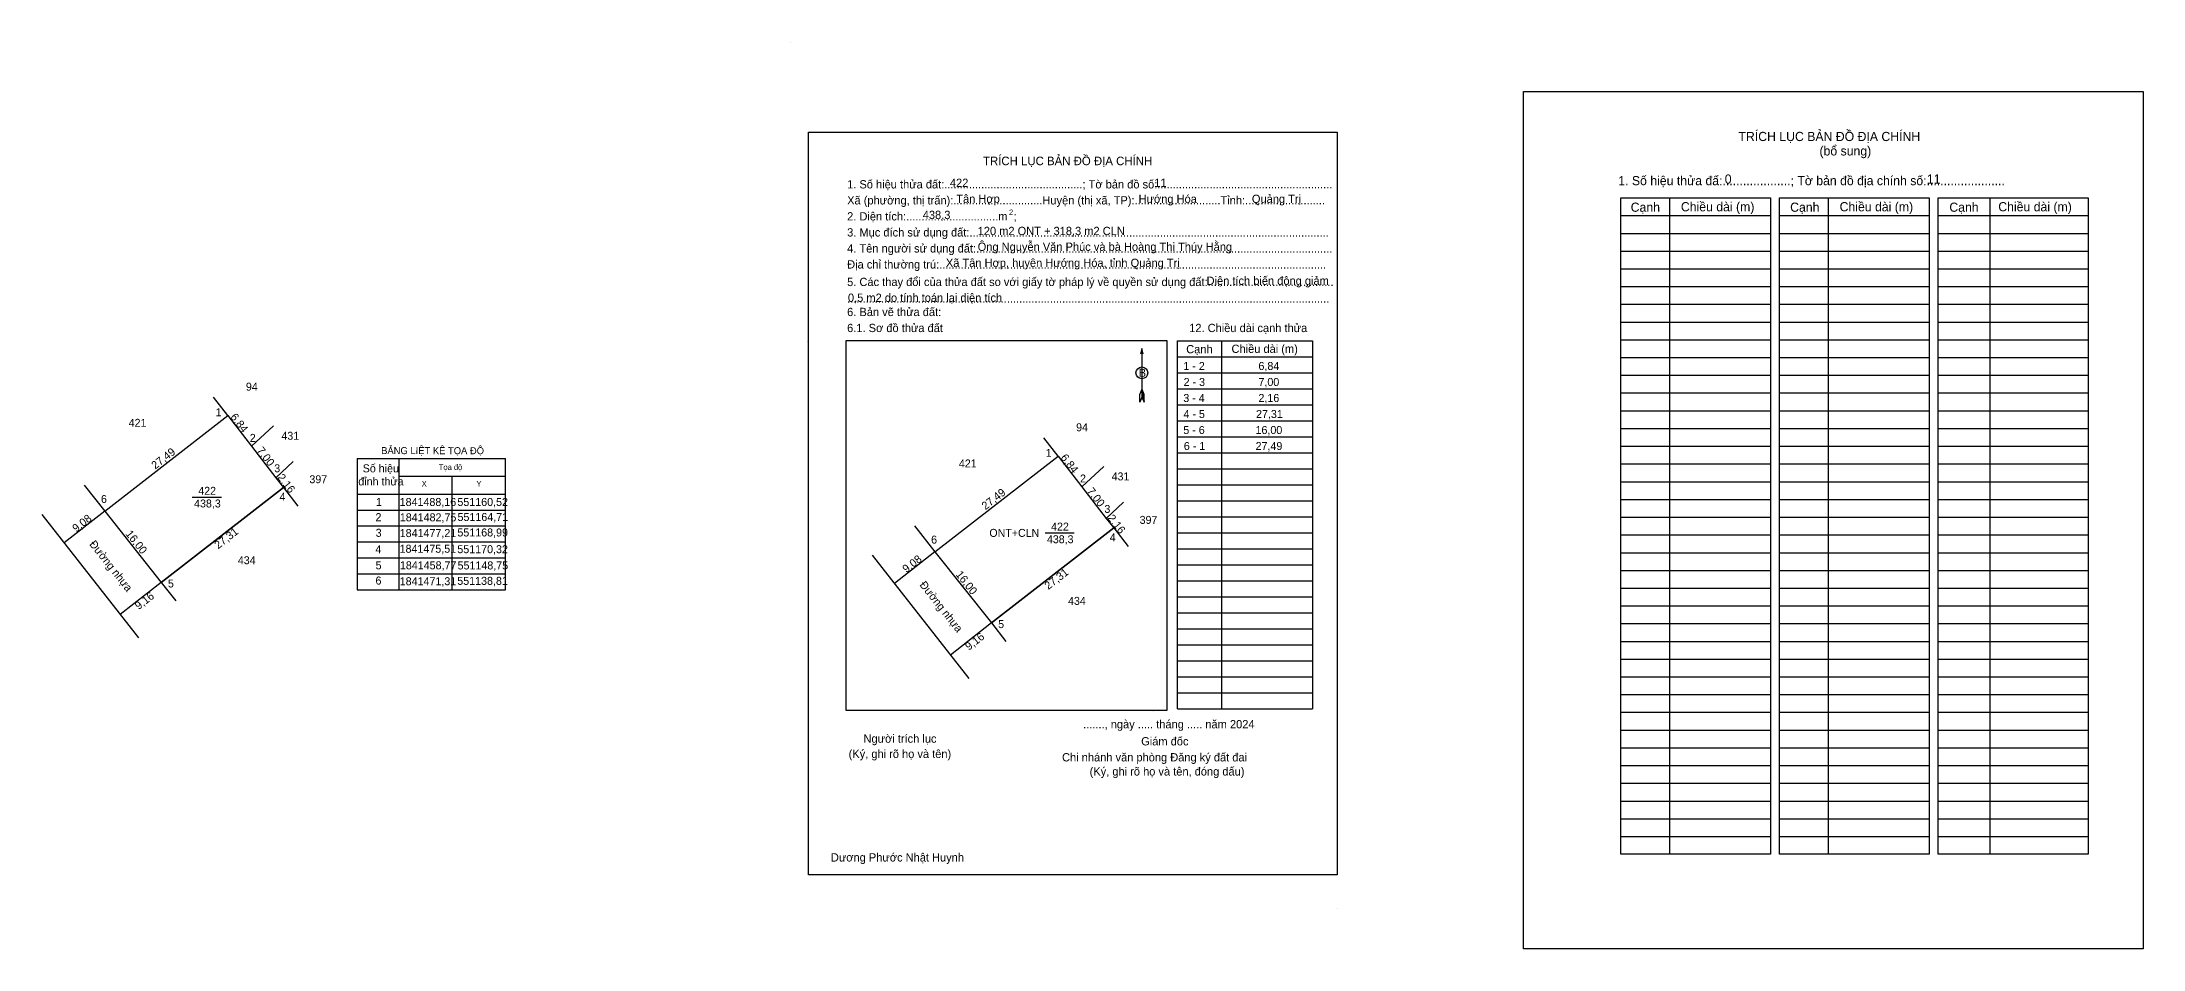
# Model space of a CAD drawing. Extents: x 550981 to 551630, y 1841401 to 1841561.
# Drawn here: x 550981.3 to 551351.8, y 1841401.3 to 1841561.1 of the extents above; entities that cross this region are included whole.
import ezdxf

# ---------------------------------------------------------------- set-up
doc = ezdxf.new("R2010")
doc.units = 0
for name, color, linetype in [('Level 1', 7, 'Continuous'), ('Level 10', 7, 'Continuous'), ('Level 13', 7, 'Continuous'), ('Level 2', 7, 'Continuous'), ('Level 22', 7, 'Continuous'), ('Level 27', 7, 'Continuous'), ('Level 36', 7, 'Continuous'), ('Level 49', 7, 'Continuous'), ('Level 5', 7, 'Continuous'), ('Level 52', 7, 'Continuous'), ('Level 6', 7, 'Continuous'), ('Level 9', 7, 'Continuous')]:
    doc.layers.add(name, color=color, linetype=linetype)

msp = doc.modelspace()

# ---------------------------------------------------------------- linework, layer by layer
at = {"layer": 'Level 1'}
for p, q in [((551113.39, 1841561.14), (551113.39, 1841561.14)), ((551242.59, 1841552.42), (551242.59, 1841552.42)), ((551268.35, 1841533.68), (551268.35, 1841418.02)), ((551296.33, 1841533.68), (551296.33, 1841418.02)), ((551324.84, 1841533.68), (551324.84, 1841418.02)), ((551259.75, 1841530.55), (551286.17, 1841530.55)), ((551287.74, 1841530.55), (551314.15, 1841530.55)), ((551315.72, 1841530.55), (551342.14, 1841530.55)), ((551259.75, 1841527.43), (551286.17, 1841527.43)), ((551287.74, 1841527.43), (551314.15, 1841527.43)), ((551315.72, 1841527.43), (551342.14, 1841527.43)), ((551259.75, 1841524.3), (551286.17, 1841524.3)), ((551259.75, 1841521.18), (551286.17, 1841521.18)), ((551287.74, 1841524.3), (551314.15, 1841524.3)), ((551287.74, 1841521.18), (551314.15, 1841521.18)), ((551315.72, 1841524.3), (551342.14, 1841524.3)), ((551315.72, 1841521.18), (551342.14, 1841521.18)), ((551259.75, 1841518.05), (551286.17, 1841518.05)), ((551287.74, 1841518.05), (551314.15, 1841518.05)), ((551315.72, 1841518.05), (551342.14, 1841518.05)), ((551259.75, 1841514.93), (551286.17, 1841514.93)), ((551287.74, 1841514.93), (551314.15, 1841514.93)), ((551315.72, 1841514.93), (551342.14, 1841514.93)), ((551259.75, 1841511.8), (551286.17, 1841511.8)), ((551287.74, 1841511.8), (551314.15, 1841511.8)), ((551315.72, 1841511.8), (551342.14, 1841511.8)), ((551116.27, 1841508.43), (551116.27, 1841508.43)), ((551175.29, 1841507.11), (551175.29, 1841498.57)), ((551189.31, 1841508.5), (551189.31, 1841443.62)), ((551259.75, 1841508.67), (551286.17, 1841508.67)), ((551287.74, 1841508.67), (551314.15, 1841508.67)), ((551315.72, 1841508.67), (551342.14, 1841508.67)), ((551181.55, 1841505.68), (551205.39, 1841505.68)), ((551181.55, 1841502.86), (551205.39, 1841502.86)), ((551259.75, 1841505.55), (551286.17, 1841505.55)), ((551287.74, 1841505.55), (551314.15, 1841505.55)), ((551315.72, 1841505.55), (551342.14, 1841505.55)), ((551174.91, 1841497.7), (551174.93, 1841499.11)), ((551175.29, 1841499.98), (551174.93, 1841499.11)), ((551175.29, 1841499.98), (551175.65, 1841499.11)), ((551175.29, 1841499.86), (551175.65, 1841498.99)), ((551175.29, 1841499.74), (551175.65, 1841498.86)), ((551175.29, 1841499.62), (551175.66, 1841498.74)), ((551175.29, 1841499.49), (551175.66, 1841498.61)), ((551175.29, 1841499.37), (551175.66, 1841498.48)), ((551175.29, 1841499.25), (551175.66, 1841498.36)), ((551175.29, 1841499.12), (551175.66, 1841498.23)), ((551175.29, 1841499), (551175.66, 1841498.1)), ((551175.29, 1841498.88), (551175.66, 1841497.98)), ((551175.67, 1841497.7), (551175.65, 1841499.11)), ((551181.55, 1841500.04), (551205.39, 1841500.04)), ((551259.75, 1841502.42), (551286.17, 1841502.42)), ((551259.75, 1841499.3), (551286.17, 1841499.3)), ((551287.74, 1841502.42), (551314.15, 1841502.42)), ((551287.74, 1841499.3), (551314.15, 1841499.3)), ((551315.72, 1841502.42), (551342.14, 1841502.42)), ((551315.72, 1841499.3), (551342.14, 1841499.3)), ((551175.29, 1841498.57), (551174.91, 1841497.7)), ((551175.29, 1841498.76), (551175.67, 1841497.85)), ((551175.29, 1841498.57), (551175.67, 1841497.7)), ((551181.55, 1841497.22), (551205.39, 1841497.22)), ((551259.75, 1841496.17), (551286.17, 1841496.17)), ((551287.74, 1841496.17), (551314.15, 1841496.17)), ((551315.72, 1841496.17), (551342.14, 1841496.17)), ((551181.55, 1841494.4), (551205.39, 1841494.4)), ((551181.55, 1841491.58), (551205.39, 1841491.58)), ((551259.75, 1841493.04), (551286.17, 1841493.04)), ((551287.74, 1841493.04), (551314.15, 1841493.04)), ((551315.72, 1841493.04), (551342.14, 1841493.04)), ((551181.55, 1841488.76), (551205.39, 1841488.76)), ((551259.75, 1841489.92), (551286.17, 1841489.92)), ((551287.74, 1841489.92), (551314.15, 1841489.92)), ((551315.72, 1841489.92), (551342.14, 1841489.92)), ((551181.55, 1841485.93), (551205.39, 1841485.93)), ((551259.75, 1841486.79), (551286.17, 1841486.79)), ((551287.74, 1841486.79), (551314.15, 1841486.79)), ((551315.72, 1841486.79), (551342.14, 1841486.79)), ((551181.55, 1841483.11), (551205.39, 1841483.11)), ((551181.55, 1841480.29), (551205.39, 1841480.29)), ((551259.75, 1841483.67), (551286.17, 1841483.67)), ((551259.75, 1841480.54), (551286.17, 1841480.54)), ((551287.74, 1841483.67), (551314.15, 1841483.67)), ((551287.74, 1841480.54), (551314.15, 1841480.54)), ((551315.72, 1841483.67), (551342.14, 1841483.67)), ((551315.72, 1841480.54), (551342.14, 1841480.54)), ((551181.55, 1841477.47), (551205.39, 1841477.47)), ((551259.75, 1841477.41), (551286.17, 1841477.41)), ((551287.74, 1841477.41), (551314.15, 1841477.41)), ((551315.72, 1841477.41), (551342.14, 1841477.41)), ((551181.55, 1841474.65), (551205.39, 1841474.65)), ((551259.75, 1841474.29), (551286.17, 1841474.29)), ((551287.74, 1841474.29), (551314.15, 1841474.29)), ((551315.72, 1841474.29), (551342.14, 1841474.29)), ((551181.55, 1841471.83), (551205.39, 1841471.83)), ((551259.75, 1841471.16), (551286.17, 1841471.16)), ((551287.74, 1841471.16), (551314.15, 1841471.16)), ((551315.72, 1841471.16), (551342.14, 1841471.16)), ((551181.55, 1841469.01), (551205.39, 1841469.01)), ((551181.55, 1841466.19), (551205.39, 1841466.19)), ((551259.75, 1841468.04), (551286.17, 1841468.04)), ((551287.74, 1841468.04), (551314.15, 1841468.04)), ((551315.72, 1841468.04), (551342.14, 1841468.04)), ((551181.55, 1841463.36), (551205.39, 1841463.36)), ((551259.75, 1841464.91), (551286.17, 1841464.91)), ((551259.75, 1841461.78), (551286.17, 1841461.78)), ((551287.74, 1841464.91), (551314.15, 1841464.91)), ((551287.74, 1841461.78), (551314.15, 1841461.78)), ((551315.72, 1841464.91), (551342.14, 1841464.91)), ((551315.72, 1841461.78), (551342.14, 1841461.78)), ((551181.55, 1841460.54), (551205.39, 1841460.54)), ((551259.75, 1841458.66), (551286.17, 1841458.66)), ((551287.74, 1841458.66), (551314.15, 1841458.66)), ((551315.72, 1841458.66), (551342.14, 1841458.66)), ((551181.55, 1841457.72), (551205.39, 1841457.72)), ((551181.55, 1841454.9), (551205.39, 1841454.9)), ((551259.75, 1841455.53), (551286.17, 1841455.53)), ((551287.74, 1841455.53), (551314.15, 1841455.53)), ((551315.72, 1841455.53), (551342.14, 1841455.53)), ((551181.55, 1841452.08), (551205.39, 1841452.08)), ((551259.75, 1841452.41), (551286.17, 1841452.41)), ((551287.74, 1841452.41), (551314.15, 1841452.41)), ((551315.72, 1841452.41), (551342.14, 1841452.41)), ((551181.55, 1841449.26), (551205.39, 1841449.26)), ((551259.75, 1841449.28), (551286.17, 1841449.28)), ((551287.74, 1841449.28), (551314.15, 1841449.28)), ((551315.72, 1841449.28), (551342.14, 1841449.28)), ((551177.3, 1841443.22), (551177.3, 1841443.22)), ((551181.55, 1841446.44), (551205.39, 1841446.44)), ((551181.55, 1841443.62), (551205.39, 1841443.62)), ((551259.75, 1841446.16), (551286.17, 1841446.16)), ((551287.74, 1841446.16), (551314.15, 1841446.16)), ((551315.72, 1841446.16), (551342.14, 1841446.16)), ((551259.75, 1841443.03), (551286.17, 1841443.03)), ((551259.75, 1841439.9), (551286.17, 1841439.9)), ((551287.74, 1841443.03), (551314.15, 1841443.03)), ((551287.74, 1841439.9), (551314.15, 1841439.9)), ((551315.72, 1841443.03), (551342.14, 1841443.03)), ((551315.72, 1841439.9), (551342.14, 1841439.9)), ((551259.75, 1841436.78), (551286.17, 1841436.78)), ((551287.74, 1841436.78), (551314.15, 1841436.78)), ((551315.72, 1841436.78), (551342.14, 1841436.78)), ((551259.75, 1841433.65), (551286.17, 1841433.65)), ((551287.74, 1841433.65), (551314.15, 1841433.65)), ((551315.72, 1841433.65), (551342.14, 1841433.65)), ((551259.75, 1841430.53), (551286.17, 1841430.53)), ((551287.74, 1841430.53), (551314.15, 1841430.53)), ((551315.72, 1841430.53), (551342.14, 1841430.53)), ((551259.75, 1841427.4), (551286.17, 1841427.4)), ((551287.74, 1841427.4), (551314.15, 1841427.4)), ((551315.72, 1841427.4), (551342.14, 1841427.4)), ((551259.75, 1841424.27), (551286.17, 1841424.27)), ((551259.75, 1841421.15), (551286.17, 1841421.15)), ((551287.74, 1841424.27), (551314.15, 1841424.27)), ((551287.74, 1841421.15), (551314.15, 1841421.15)), ((551315.72, 1841424.27), (551342.14, 1841424.27)), ((551315.72, 1841421.15), (551342.14, 1841421.15)), ((551209.75, 1841408.45), (551209.75, 1841408.45)), ((551351.82, 1841401.34), (551351.82, 1841401.34))]:
    msp.add_line(p, q, dxfattribs=at)
for points in [[(551259.75, 1841533.68), (551286.17, 1841533.68), (551286.17, 1841418.02), (551259.75, 1841418.02)], [(551287.74, 1841533.68), (551314.15, 1841533.68), (551314.15, 1841418.02), (551287.74, 1841418.02)], [(551315.72, 1841533.68), (551342.14, 1841533.68), (551342.14, 1841418.02), (551315.72, 1841418.02)]]:
    msp.add_lwpolyline(points, close=True, dxfattribs=at)
for points in [[(551175.53, 1841506.2), (551175.29, 1841507.11), (551175.04, 1841506.2)], [(551181.55, 1841443.62), (551181.55, 1841508.5), (551205.39, 1841508.5), (551205.39, 1841443.62)]]:
    msp.add_lwpolyline(points, dxfattribs=at)
msp.add_circle((551175.29, 1841502.84), 1.04, dxfattribs=at)
at = {"layer": 'Level 10'}
for p, q in [((551160.52, 1841488.16), (551158, 1841491.41)), ((551138.81, 1841471.31), (551160.52, 1841488.16)), ((551160.52, 1841488.16), (551164.71, 1841482.75)), ((551164.71, 1841482.75), (551168.99, 1841477.21)), ((551168.99, 1841477.21), (551170.32, 1841475.51)), ((551135.18, 1841475.9), (551138.81, 1841471.31)), ((551170.32, 1841475.51), (551148.75, 1841458.77)), ((551170.32, 1841475.51), (551148.75, 1841458.77)), ((551148.75, 1841458.77), (551170.32, 1841475.51)), ((551138.81, 1841471.31), (551131.67, 1841465.71)), ((551138.81, 1841471.31), (551148.75, 1841458.77)), ((551148.75, 1841458.77), (551141.54, 1841453.12))]:
    msp.add_line(p, q, dxfattribs=at)
msp.add_lwpolyline([(551123.15, 1841508.57), (551179.69, 1841508.57), (551179.69, 1841443.35), (551123.15, 1841443.35)], close=True, dxfattribs=at)
at = {"layer": 'Level 2'}
msp.add_line((551164.71, 1841482.75), (551168.56, 1841486.35), dxfattribs=at)
for points in [[(551242.59, 1841552.42), (551351.83, 1841552.42), (551351.83, 1841401.34), (551242.59, 1841401.34)], [(551116.5, 1841545.27), (551209.75, 1841545.27), (551209.75, 1841414.42), (551116.5, 1841414.42)]]:
    msp.add_lwpolyline(points, close=True, dxfattribs=at)
at = {"layer": 'Level 22'}
msp.add_line((551127.74, 1841470.71), (551144.78, 1841448.99), dxfattribs=at)
at = {"layer": 'Level 27'}
for p, q in [((551164.71, 1841482.75), (551167.75, 1841485.6)), ((551168.99, 1841477.21), (551172.04, 1841480.05)), ((551168.99, 1841477.21), (551172.04, 1841480.05)), ((551170.32, 1841475.51), (551172.88, 1841472.22)), ((551148.75, 1841458.77), (551151.33, 1841455.5))]:
    msp.add_line(p, q, dxfattribs=at)
at = {"layer": 'Level 5'}
for p, q in [((550992.41, 1841478.47), (551014.12, 1841495.32)), ((551014.12, 1841495.32), (551011.6, 1841498.57)), ((551014.12, 1841495.32), (551018.31, 1841489.91)), ((551018.31, 1841489.91), (551022.17, 1841493.51)), ((551018.31, 1841489.91), (551021.36, 1841492.76)), ((551018.31, 1841489.91), (551022.59, 1841484.37)), ((551036.93, 1841487.76), (551063.1, 1841487.76)), ((551036.93, 1841487.76), (551036.93, 1841464.6)), ((551044.26, 1841487.76), (551044.26, 1841464.6)), ((551063.1, 1841464.6), (551063.1, 1841487.76)), ((551022.59, 1841484.37), (551025.64, 1841487.22)), ((551022.59, 1841484.37), (551025.64, 1841487.22)), ((551022.59, 1841484.37), (551023.92, 1841482.67)), ((551044.26, 1841484.65), (551063.1, 1841484.65)), ((551053.59, 1841484.65), (551053.59, 1841464.6)), ((550988.78, 1841483.06), (550992.41, 1841478.47)), ((551023.92, 1841482.67), (551002.35, 1841465.93)), ((551023.92, 1841482.67), (551002.35, 1841465.93)), ((551002.35, 1841465.93), (551023.92, 1841482.67)), ((551007.85, 1841480.94), (551012.97, 1841480.94)), ((551023.92, 1841482.67), (551026.48, 1841479.38)), ((551036.93, 1841481.5), (551063.1, 1841481.5)), ((550981.34, 1841477.87), (550998.38, 1841456.15)), ((550992.41, 1841478.47), (550985.27, 1841472.87)), ((550992.41, 1841478.47), (551002.35, 1841465.93)), ((551036.93, 1841478.68), (551063.1, 1841478.68)), ((551036.93, 1841475.87), (551063.1, 1841475.87)), ((551036.93, 1841473.05), (551063.1, 1841473.05)), ((551036.93, 1841470.23), (551063.1, 1841470.23)), ((551002.35, 1841465.93), (550995.14, 1841460.28)), ((551002.35, 1841465.93), (551004.93, 1841462.66)), ((551036.93, 1841467.41), (551063.1, 1841467.41)), ((551036.93, 1841464.6), (551063.1, 1841464.6))]:
    msp.add_line(p, q, dxfattribs=at)
at = {"layer": 'Level 9'}
msp.add_line((551158.24, 1841474.65), (551163.36, 1841474.65), dxfattribs=at)

# ---------------------------------------------------------------- texts
at = {"layer": 'Level 1'}
for s, height, p in [('TRÍCH LỤC BẢN ĐỒ ĐỊA CHÍNH', 1.6151, (551280.5, 1841543.69)), ('TRÍCH LỤC BẢN ĐỒ ĐỊA CHÍNH', 1.5047, (551147.27, 1841539.44)), ('(bổ sung)', 1.615, (551294.78, 1841541.15)), ('1. Số hiệu thửa đất:.............................................; Tờ bản đồ số:.........................................................', 1.45758, (551123.32, 1841535.34)), ('1. Số hiệu thửa đấ:....................; Tờ bản đồ địa chính số:.......................', 1.6151, (551259.3, 1841535.91)), ('Xã (phường, thị trấn):.............................Huyện (thị xã, TP):............................Tỉnh:..........................', 1.45758, (551123.32, 1841532.52)), ('Cạnh', 1.615, (551261.49, 1841531.23)), ('Chiều dài (m)', 1.6151, (551270.34, 1841531.31)), ('Cạnh', 1.615, (551289.61, 1841531.23)), ('Chiều dài (m)', 1.6151, (551298.33, 1841531.31)), ('Cạnh', 1.615, (551317.68, 1841531.23)), ('Chiều dài (m)', 1.6151, (551326.31, 1841531.31)), ('3. Mục đích sử dụng đất:.....................................................................................................................', 1.45758, (551123.32, 1841526.87)), ('2. Diện tích:..............................m  ;', 1.4576, (551123.32, 1841529.7)), ('2', 0.94, (551151.86, 1841530.68)), ('4. Tên người sử dụng đất:....................................................................................................................', 1.45758, (551123.32, 1841524.05)), ('Địa chỉ thường trú:..............................................................................................................................', 1.45758, (551123.32, 1841521.23)), ('5. Các thay đổi của thửa đất so với giấy tờ pháp lý về quyền sử dụng đất:.........................................', 1.45758, (551123.32, 1841518.14)), ('6. Bản vẽ thửa đất:', 1.4576, (551123.32, 1841512.85)), ('.............................................................................................................................................................', 1.45758, (551123.32, 1841515.2)), ('6.1. Sơ đồ thửa đất', 1.4576, (551123.32, 1841510.03)), ('12. Chiều dài cạnh thửa', 1.4576, (551183.64, 1841510.03)), ('Cạnh', 1.458, (551183.11, 1841506.29)), ('Chiều dài (m)', 1.4576, (551191.1, 1841506.36)), ('B', 1.41, (551174.77, 1841502.15)), ('......., ngày ..... tháng ..... năm 2024', 1.4576, (551164.93, 1841440.21)), ('(Ký, ghi rõ họ và tên)', 1.4576, (551123.58, 1841434.99)), ('Người trích lục', 1.4576, (551126.2, 1841437.67)), ('Chi nhánh văn phòng Đăng ký đất đai', 1.4576, (551161.22, 1841434.38)), ('Giám đốc', 1.458, (551175.17, 1841437.2)), ('(Ký, ghi rõ họ và tên, đóng dấu)', 1.4576, (551166.08, 1841431.89)), ('Dương Phước Nhật Huynh', 1.4576, (551120.45, 1841416.74))]:
    msp.add_text(s, height=height, dxfattribs=at).set_placement(p)
at = {"layer": 'Level 13'}
for s, p in [('ONT+CLN', (551148.4, 1841473.95)), ('438,3', (551158.55, 1841472.83)), ('422', (551159.29, 1841475.06))]:
    msp.add_text(s, height=1.4, dxfattribs=at).set_placement(p)
at = {"layer": 'Level 36'}
for s, p in [('94', (551163.7, 1841492.55)), ('421', (551143.03, 1841486.18)), ('431', (551169.96, 1841483.9)), ('397', (551174.9, 1841476.24)), ('434', (551162.28, 1841461.97))]:
    msp.add_text(s, height=1.4, dxfattribs=at).set_placement(p)
at = {"layer": 'Level 49'}
for s, rotation, p in [('6,84', 307.7498, (551160.87, 1841487.89)), ('27,49', 37.8384, (551147.71, 1841478.63)), ('7,00', 307.6884, (551165.54, 1841481.98)), ('2,16', 308.038, (551169.16, 1841477.22)), ('9,08', 37.8384, (551133.75, 1841467.53)), ('Đường nhựa', 308.3667, (551136.01, 1841465.46)), ('16,00', 308.3667, (551142.38, 1841467.29)), ('27,31', 37.8146, (551158.8, 1841464.57)), ('9,16', 37.8384, (551144.79, 1841453.87))]:
    msp.add_text(s, height=1.4, rotation=rotation, dxfattribs=at).set_placement(p)
at = {"layer": 'Level 5'}
for s, height, p in [('94', 1.4, (551017.3, 1841499.71)), ('1', 1.4, (551011.95, 1841495.21)), ('421', 1.4, (550996.63, 1841493.34)), ('2', 1.4, (551017.99, 1841490.69)), ('431', 1.4, (551023.56, 1841491.06)), ('3', 1.4, (551022.3, 1841485.33)), ('397', 1.4, (551028.5, 1841483.4)), ('đỉnh thửa', 1.411, (551037.12, 1841483.01)), ('Số hiệu', 1.411, (551037.89, 1841485.32)), ('6', 1.4, (550991.74, 1841479.92)), ('438,3', 1.4, (551008.17, 1841479.13)), ('422', 1.4, (551008.9, 1841481.36)), ('4', 1.4, (551023.23, 1841480.32)), ('1', 1.41, (551040.22, 1841479.39)), ('1841488,16', 1.411, (551044.41, 1841479.39)), ('551160,52', 1.411, (551054.59, 1841479.39)), ('2', 1.41, (551040.15, 1841476.71)), ('1841482,75', 1.411, (551044.44, 1841476.68)), ('551164,71', 1.411, (551054.61, 1841476.74)), ('3', 1.41, (551040.18, 1841473.96)), ('1841477,21', 1.411, (551044.42, 1841473.91)), ('551168,99', 1.411, (551054.59, 1841474.02)), ('434', 1.4, (551015.88, 1841469.13)), ('4', 1.41, (551040.14, 1841471.07)), ('5', 1.41, (551040.17, 1841468.23)), ('1841475,51', 1.411, (551044.4, 1841471.15)), ('1841458,77', 1.411, (551044.45, 1841468.23)), ('551170,32', 1.411, (551054.58, 1841471.07)), ('551148,75', 1.411, (551054.62, 1841468.21)), ('5', 1.4, (551003.55, 1841465.03)), ('6', 1.41, (551040.15, 1841465.54)), ('1841471,31', 1.411, (551044.42, 1841465.42)), ('551138,81', 1.411, (551054.57, 1841465.49))]:
    msp.add_text(s, height=height, dxfattribs=at).set_placement(p)
for s, height, rotation, p in [('6,84', 1.4, 307.7498, (551014.47, 1841495.05)), ('27,49', 1.4, 37.8384, (551001.31, 1841485.79)), ('7,00', 1.4, 307.6884, (551019.14, 1841489.14)), ('BẢNG LIỆT KÊ TỌA ĐỘ', 1.2388, 359.9219, (551041.15, 1841488.53)), ('2,16', 1.4, 308.038, (551022.76, 1841484.38)), ('Tọa độ', 0.995, 359.9219, (551051.31, 1841485.74)), ('X', 0.995, 359.9219, (551048.3, 1841482.81)), ('Y', 0.995, 359.9219, (551057.95, 1841482.81)), ('9,08', 1.4, 37.8384, (550987.36, 1841474.69)), ('Đường nhựa', 1.4, 308.3667, (550989.61, 1841472.63)), ('16,00', 1.4, 308.3667, (550995.99, 1841474.45)), ('27,31', 1.4, 37.8146, (551012.4, 1841471.74)), ('9,16', 1.4, 37.8384, (550998.39, 1841461.03))]:
    msp.add_text(s, height=height, rotation=rotation, dxfattribs=at).set_placement(p)
at = {"layer": 'Level 52'}
for s, p in [('1 - 2', (551182.61, 1841503.35)), ('6,84', (551195.85, 1841503.35)), ('3 - 4', (551182.6, 1841497.71)), ('2 - 3', (551182.65, 1841500.53)), ('7,00', (551195.85, 1841500.53)), ('2,16', (551195.85, 1841497.71)), ('4 - 5', (551182.63, 1841494.89)), ('27,31', (551195.42, 1841494.89)), ('5 - 6', (551182.6, 1841492.07)), ('16,00', (551195.33, 1841492.07)), ('6 - 1', (551182.69, 1841489.25)), ('27,49', (551195.34, 1841489.25))]:
    msp.add_text(s, height=1.411, dxfattribs=at).set_placement(p)
at = {"layer": 'Level 6'}
for s, height, p in [('422', 1.458, (551141.44, 1841535.6)), ('11', 1.458, (551177.48, 1841535.61)), ('0', 1.62, (551278.08, 1841536.19)), ('11', 1.615, (551313.72, 1841536.2)), ('Tân Hợp', 1.458, (551142.56, 1841532.79)), ('Hướng Hóa', 1.458, (551174.71, 1841532.77)), ('Quảng Trị', 1.458, (551194.69, 1841532.78)), ('438,3', 1.458, (551136.65, 1841529.95)), ('120 m2 ONT + 318,3 m2 CLN', 1.4576, (551146.34, 1841527.12)), ('Ông Nguyễn Văn Phúc và bà Hoàng Thị Thúy Hằng', 1.4576, (551146.34, 1841524.34)), ('Xã Tân Hợp, huyện Hướng Hóa, tỉnh Quảng Trị', 1.4576, (551140.73, 1841521.5)), ('Diện tích biến động giảm', 1.4576, (551186.7, 1841518.35)), ('0,5 m2 do tính toán lại diện tích', 1.4576, (551123.46, 1841515.36))]:
    msp.add_text(s, height=height, dxfattribs=at).set_placement(p)
at = {"layer": 'Level 9'}
for s, p in [('1', (551158.34, 1841488.05)), ('2', (551164.39, 1841483.53)), ('3', (551168.69, 1841478.17)), ('6', (551138.13, 1841472.76)), ('4', (551169.63, 1841473.16)), ('5', (551149.95, 1841457.87))]:
    msp.add_text(s, height=1.4, dxfattribs=at).set_placement(p)

doc.saveas('drawing.dxf')
